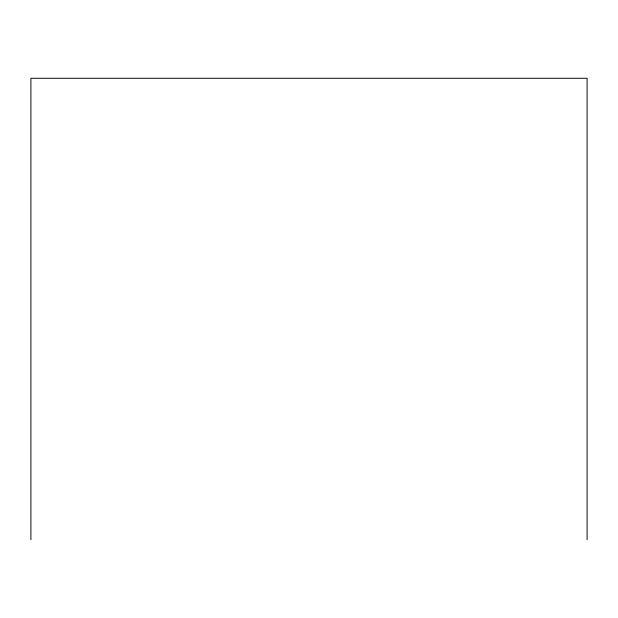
<?xml version="1.0" encoding="UTF-8"?>
<svg xmlns="http://www.w3.org/2000/svg" width="618" height="618" viewBox="0 0 618 618"><rect width="100%" height="100%" fill="white"/><g stroke="black" fill="none" stroke-linecap="round" stroke-linejoin="round"><path stroke-width="0.93" d="M587.1 539.723L587.1 78.277L30.9 78.277L30.9 539.723"/></g></svg>
